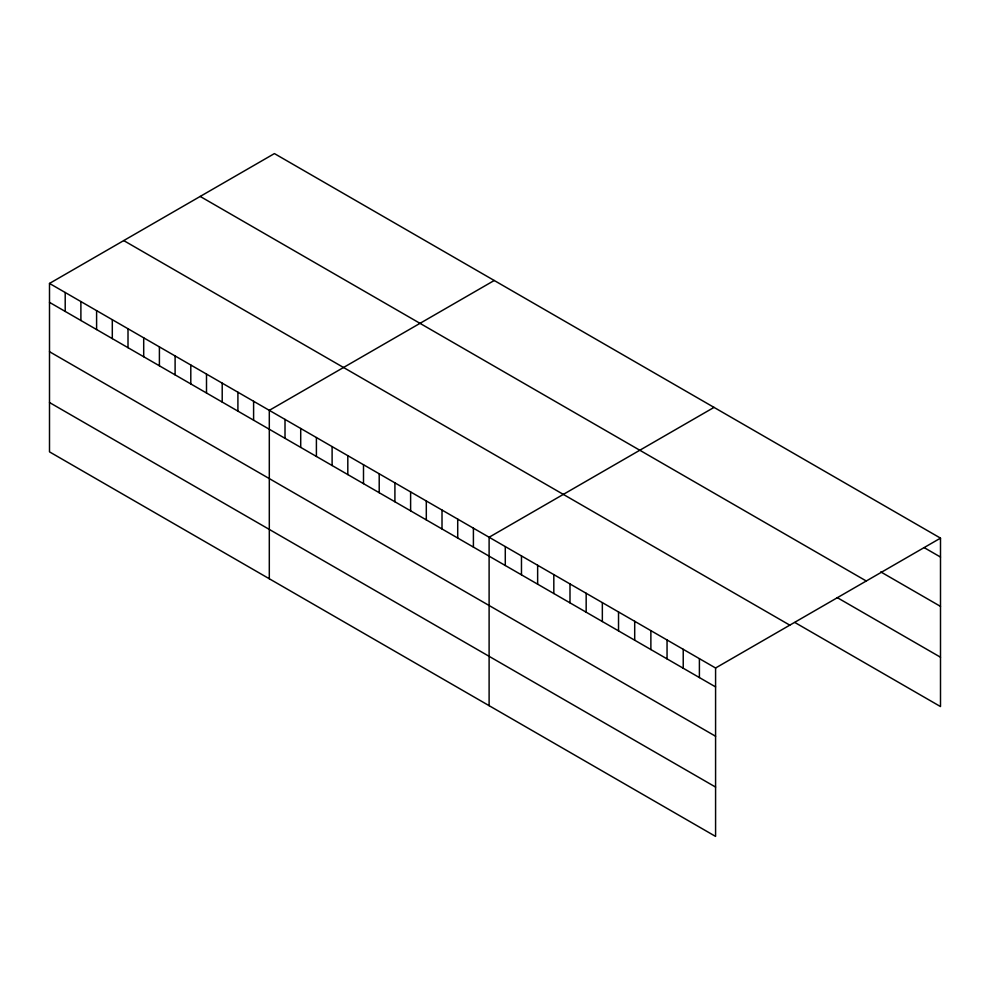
<?xml version="1.0" encoding="UTF-8"?>
<svg xmlns="http://www.w3.org/2000/svg" width="990" height="990" viewBox="0 0 990 990"><rect width="100%" height="100%" fill="white"/><g stroke="black" fill="none" stroke-linecap="round" stroke-linejoin="round"><path stroke-width="1.49" d="M49.5 283.437L715.584 668.002L715.584 836.414L49.5 451.861L49.5 283.437L274.416 153.586L940.5 538.139L940.5 706.563L794.908 622.512M494.233 280.492L269.305 410.343L269.305 578.766M714.038 407.385L489.11 537.248L489.11 705.672M715.584 668.002L940.5 538.139M924.326 547.718L940.5 557.061M880.778 571.911L940.5 606.387M200.203 196.441L866.275 580.994M837.218 597.601L940.5 657.224M123.725 240.582L789.797 625.148M49.5 302.358L715.584 686.912M49.5 351.697L715.584 736.251M49.5 402.522L715.584 787.075M699.398 658.659L699.398 677.568M683.224 649.316L683.224 668.238M667.05 639.986L667.05 658.895M650.876 630.642L650.876 649.551M634.701 621.299L634.701 640.221M618.527 611.956L618.527 630.878M602.341 602.625L602.341 621.534M586.167 593.282L586.167 612.204M569.993 583.939L569.993 602.861M553.818 574.608L553.818 593.517M537.644 565.265L537.644 584.174M521.47 555.922L521.47 574.843M505.284 546.591L505.284 565.5M473.406 528.177L473.406 547.099M457.714 519.119L457.714 538.028M442.01 510.06L442.01 528.969M426.306 500.989L426.306 519.899M410.615 491.931L410.615 510.84M394.911 482.86L394.911 501.769M379.207 473.802L379.207 492.711M363.503 464.731L363.503 483.652M347.812 455.672L347.812 474.581M332.108 446.601L332.108 465.523M316.404 437.543L316.404 456.452M300.713 428.472L300.713 447.393M285.009 419.414L285.009 438.322M253.601 401.284L253.601 420.193M237.909 392.213L237.909 411.135M222.206 383.155L222.206 402.064M206.502 374.084L206.502 393.005M190.798 365.025L190.798 383.934M175.106 355.954L175.106 374.876M159.402 346.896L159.402 365.805M143.699 337.825L143.699 356.746M128.007 328.767L128.007 347.676M112.303 319.696L112.303 338.617M96.599 310.637L96.599 329.546M80.895 301.566L80.895 320.488M65.204 292.508L65.204 311.417"/></g></svg>
